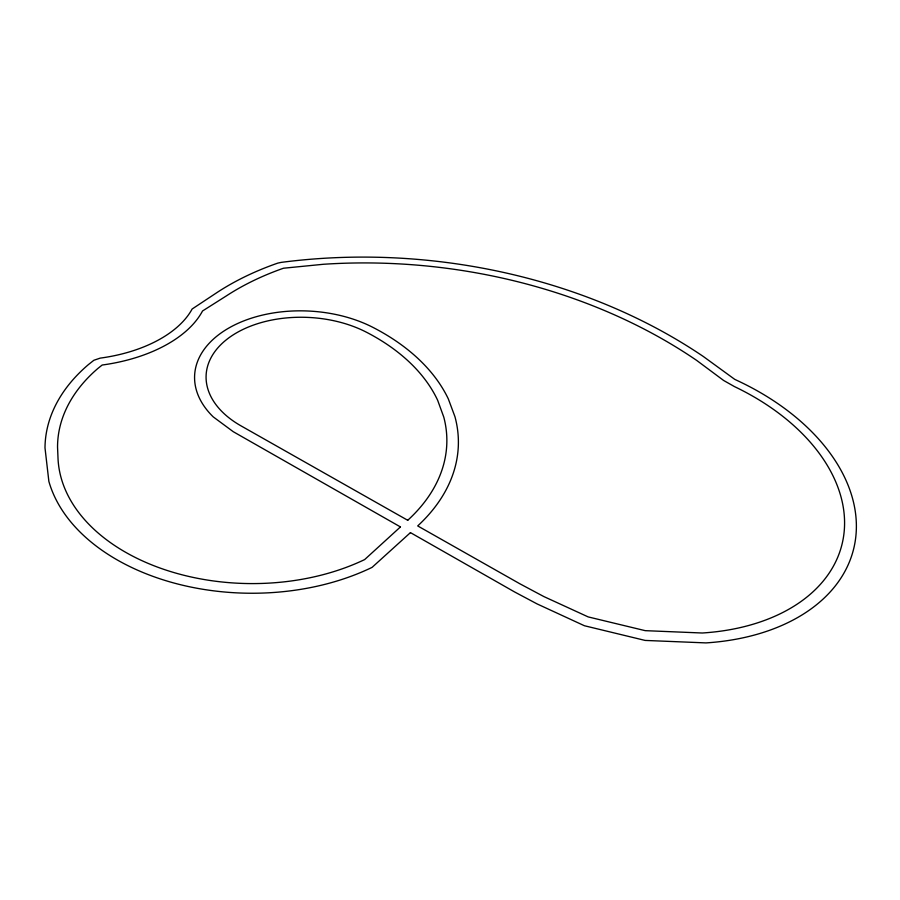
<?xml version="1.0" encoding="UTF-8"?>
<svg xmlns="http://www.w3.org/2000/svg" width="900" height="900" viewBox="0 0 900 900"><rect width="100%" height="100%" fill="white"/><g stroke="black" fill="none" stroke-linecap="round" stroke-linejoin="round"><path stroke-width="1.35" d="M410.445 532.62L372.094 567.36A205.009 135.945 0.6 0 1 48.87 481.399L45 447.885A209.779 138.386 0.8 0 1 88.403 364.601L93.87 360.27L100.204 358.121A119.52 68.321 -2.3 0 0 192.127 309.015L217.912 291.938A297.124 193.129 6.9 0 1 277.796 263.115L281.216 262.384A471.173 338.996 5.8 0 1 703.373 356.524L734.715 379.339L739.159 381.442A214.088 140.985 14.1 0 1 855.619 538.335A214.088 140.985 14.1 0 1 705.949 642.904L645.143 640.429L584.404 625.736L537.03 603.889L514.597 591.952L410.445 532.62M400.444 526.928L364.669 559.564A192.87 127.823 0.6 0 1 165.071 569.779A192.87 127.823 0.6 0 1 57.96 456.964L57.544 447.188A197.696 130.343 0.8 0 1 97.796 368.527L102.172 365.029A130.601 74.677 -2.3 0 0 202.523 310.995L225.945 296.168A285.435 185.377 6.9 0 1 283.5 268.222L323.438 264.274A457.785 328.871 5.8 0 1 696.544 360.315L723.645 380.475L734.4 386.561A202.095 133.009 14.1 0 1 843.829 534.634A202.095 133.009 14.1 0 1 702.259 633.004L645.188 630.653L588.173 616.905L543.825 596.554L519.919 583.808L417.701 525.926A222.289 145.384 0.3 0 0 454.939 416.666L448.335 398.936A222.289 145.384 0.3 0 0 372.769 327.296A110.869 69.806 2.8 0 0 229.624 327.577A110.869 69.806 2.8 0 0 213.221 416.869L233.257 431.696L400.444 526.928M407.723 520.279L241.031 425.88A99.562 62.674 2.8 0 1 228.274 338.276A99.562 62.674 2.8 0 1 366.3 332.145A210.24 137.419 0.3 0 1 437.67 400.32L443.79 417.139A210.24 137.419 0.3 0 1 407.723 520.279"/></g></svg>
